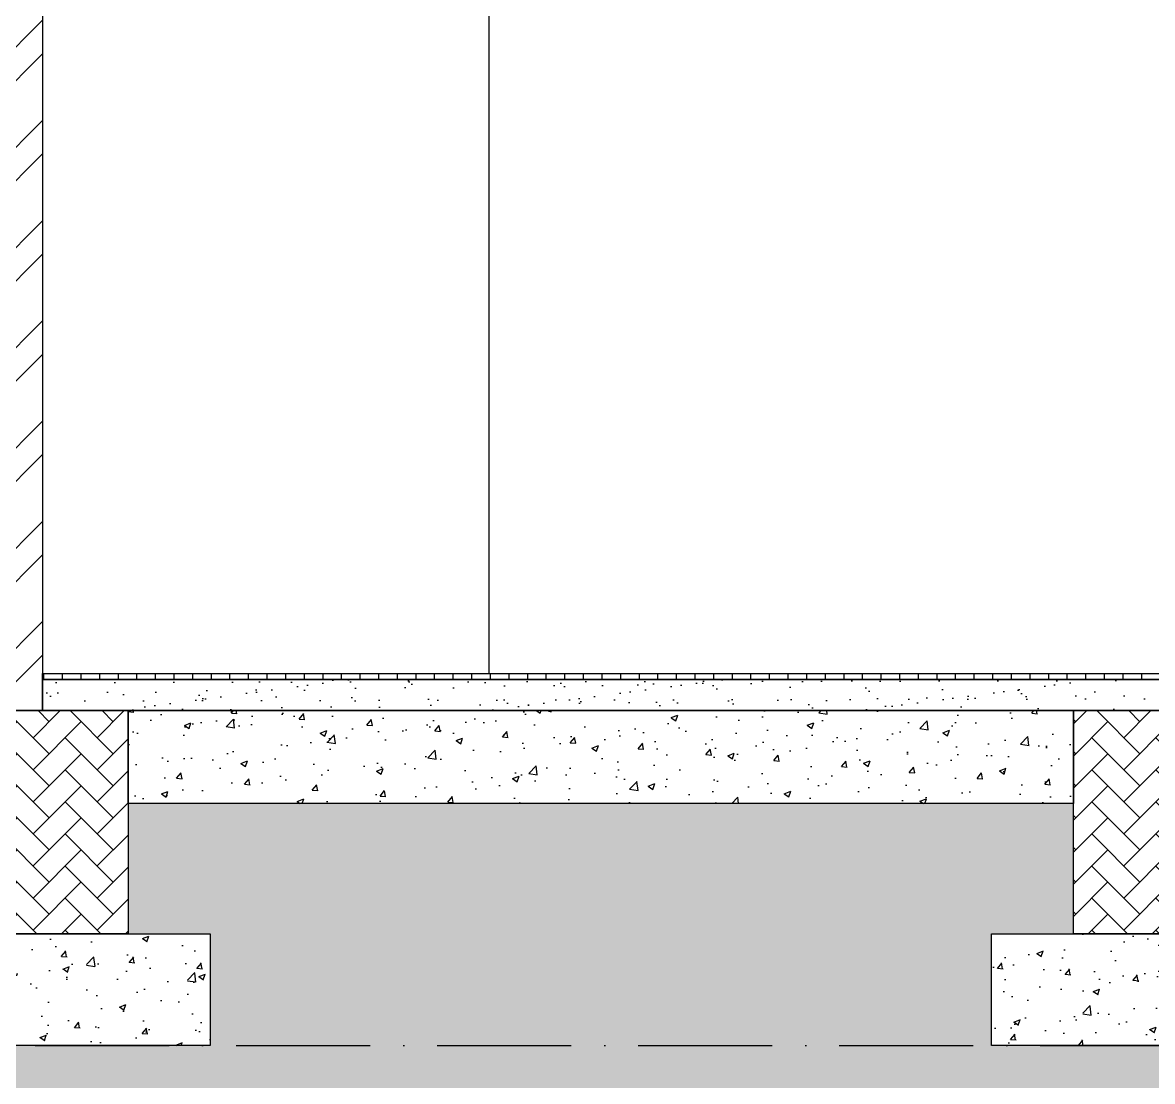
# Model space of a CAD drawing. Header units: millimetres. Extents: x -3567 to 83618, y -21481 to 19784.
# Drawn here: x 40763 to 42281, y -17451 to -16027 of the extents above; entities that cross this region are included whole.
import ezdxf
from ezdxf.xclip import XClip

# ---------------------------------------------------------------- set-up
doc = ezdxf.new("R2010")
doc.units = ezdxf.units.MM
doc.header["$LTSCALE"] = 150
doc.header["$XCLIPFRAME"] = 0
doc.linetypes.add('ACAD_ISO10W100', pattern=[18, 12, -3, 0, -3])
for name, color, linetype in [('ad-Elevation 10', 8, 'Continuous'), ('ad-Furniture', 8, 'Continuous'), ('ad-Grid', 8, 'ACAD_ISO10W100'), ('ad-Slab', 3, 'Continuous'), ('ad-Tile', 120, 'Continuous'), ('ad-Wall', 240, 'Continuous'), ('ad-Wall hatch', 8, 'Continuous')]:
    doc.layers.add(name, color=color, linetype=linetype)

# ---------------------------------------------------------------- blocks, each defined once
blk = doc.blocks.new('zw$38DE')
at = {"layer": 'ad-Grid', "ltscale": 0.1}
for points in [[(-27431.1, 0), (0, 0)], [(-27431.1, -450), (0, -450)]]:
    blk.add_lwpolyline(points, dxfattribs=at)
blk = doc.blocks.new('A$Ccf68a1fe')
at = {"layer": 'ad-Wall hatch', "transparency": 33554687}
h = blk.add_hatch(dxfattribs=at)
h.set_pattern_fill('AR-HBONE', color=256, scale=0.3)
h.set_pattern_definition([(45, (-7e-12, -350), (1e-14, 43.1052), [91.44, -30.48]), (135, (21.553, -328.447), (2e-14, 43.1052), [91.44, -30.48])])
h.paths.add_polyline_path([(0, 0), (230, 0), (230, -300), (0, -300)])
at = {"layer": 'ad-Slab'}
blk.add_lwpolyline([(0, 0), (230, 0), (230, -300), (0, -300), (0, 0)], dxfattribs=at)
blk = doc.blocks.new('A$C46166ea8')
at = {"layer": 'ad-Wall hatch', "transparency": 33554687}
h = blk.add_hatch(dxfattribs=at)
h.set_pattern_fill('AR-CONC', color=256, scale=0.5)
h.set_pattern_definition([(50, (-110, -450), (91.092, -7.97), [9.525, -104.775]), (355, (-110, -450), (-17.622, 95.528), [7.62, -83.82]), (100.451, (-102.41, -450.66), (73.47, 87.559), [8.095, -89.045]), (46.184, (-110, -424.6), (135.54, -21.02), [14.287, -157.162]), (96.636, (-98.7, -426.35), (118.702, 123.713), [12.143, -133.568]), (351.184, (-110, -424.6), (118.7, 123.713), [11.43, -125.73]), (21, (-97.3, -430.95), (75.807, -51.133), [9.525, -104.775]), (326, (-97.3, -430.95), (30.901, 92.094), [7.62, -83.82]), (71.451, (-90.98, -435.21), (106.708, 40.961), [8.095, -89.045]), (37.5, (-110, -450), (1.5443, 42.2775), [0, -82.804, 0, -85.09, 0, -84.1375]), (7.5, (-110, -450), (33.41, 50.0903), [0, -48.514, 0, -80.899, 0, -32.0675]), (327.5, (-138.32, -450), (67.7953, -2.8644), [0, -31.75, 0, -99.06, 0, -131.445]), (317.5, (-151.02, -450), (74.0646, 12.713), [0, -41.275, 0, -65.786, 0, -93.345])])
h.paths.add_polyline_path([(-110, -300), (340, -300), (340, -450), (-110, -450)])
at = {"layer": 'ad-Slab'}
blk.add_lwpolyline([(-110, -300), (340, -300), (340, -450), (-110, -450)], close=True, dxfattribs=at)
blk.add_blockref('A$Ccf68a1fe', (0, 0), dxfattribs=at)
blk = doc.blocks.new('A$C7a93c697')
at = {"layer": 'ad-Elevation 10', "transparency": 33554559}
h = blk.add_hatch(dxfattribs=at)
h.set_pattern_fill('EARTH', color=256, scale=25, angle=45)
h.set_pattern_definition([(45, (-65966.8, 18746.05), (9e-14, 224.5064), [158.75, -158.75]), (45, (-66008.9, 18788.14), (9e-14, 224.5064), [158.75, -158.75]), (45, (-66050.99, 18830.24), (9e-14, 224.5064), [158.75, -158.75]), (135, (-66050.99, 18858.3), (-224.5064, 9e-14), [158.75, -158.75]), (135, (-66008.9, 18900.4), (-224.5064, 9e-14), [158.75, -158.75]), (135, (-65966.8, 18942.49), (-224.5064, 9e-14), [158.75, -158.75])])
edge = h.paths.add_edge_path()
edge.add_line((15440, -350), (15440, -125))
edge.add_line((15440, -125), (13620, -125))
edge.add_line((13620, -125), (13620, -300))
edge.add_line((13620, -300), (13730, -300))
edge.add_line((13730, -300), (13730, -450))
edge.add_line((13730, -450), (13280, -450))
edge.add_line((13280, -450), (13280, -325))
edge.add_line((13280, -325), (10715, -325))
edge.add_line((10715, -325), (10715, -450))
edge.add_line((10715, -450), (10265, -450))
edge.add_line((10265, -450), (10265, -300))
edge.add_line((10265, -300), (10375, -300))
edge.add_line((10375, -300), (10375, -125))
edge.add_line((10375, -125), (9105, -125))
edge.add_line((9105, -125), (9105, -300))
edge.add_line((9105, -300), (9215, -300))
edge.add_line((9215, -300), (9215, -450))
edge.add_line((9215, -450), (8765, -450))
edge.add_line((8765, -450), (8765, -300))
edge.add_line((8765, -300), (8875, -300))
edge.add_line((8875, -300), (8875, -125))
edge.add_line((8875, -125), (8090, -125))
edge.add_line((8090, -125), (8090, -425))
edge.add_line((8090, -425), (5760, -425))
edge.add_line((5760, -425), (5760, -125))
edge.add_line((5760, -125), (4975, -125))
edge.add_line((4975, -125), (4975, -350))
edge.add_line((4975, -350), (5085, -350))
edge.add_line((5085, -350), (5085, -500))
edge.add_line((5085, -500), (4635, -500))
edge.add_line((4635, -500), (4635, -350))
edge.add_line((4635, -350), (4745, -350))
edge.add_line((4745, -350), (4745, -125))
edge.add_line((4745, -125), (3235, -125))
edge.add_line((3235, -125), (3235, -300))
edge.add_line((3235, -300), (3345, -300))
edge.add_line((3345, -300), (3345, -450))
edge.add_line((3345, -450), (2895, -450))
edge.add_line((2895, -450), (2895, -325))
edge.add_line((2895, -325), (236.2, -325))
edge.add_line((236.2, -325), (380, -900))
edge.add_line((380, -900), (455, -900))
edge.add_line((455, -900), (455, -1050))
edge.add_line((455, -1050), (-75, -1050))
edge.add_line((-75, -1050), (-75, -900))
edge.add_line((-75, -900), (0, -900))
edge.add_line((0, -900), (0, -750))
edge.add_line((0, -750), (-1070.5, -750))
edge.add_arc((-0.1, -503.2), 1098.5, 192.9831, 229.3833)
edge.add_arc((714.1, 501.2), 2328.5, 232.1325, 264.6824)
edge.add_line((498.3, -1817.3), (17766.5, -1817.3))
edge.add_arc((17823.6, 237.9), 2056, 268.4076, 296.7741)
edge.add_arc((18358.9, -772.1), 913.5, 295.3385, 332.067)
edge.add_line((19165.9, -1200), (18670, -1200))
edge.add_line((18670, -1200), (18670, -1050))
edge.add_line((18670, -1050), (18370, -1050))
edge.add_line((18370, -1050), (18370, -900))
edge.add_line((18370, -900), (18070, -900))
edge.add_line((18070, -900), (18070, -750))
edge.add_line((18070, -750), (15670, -750))
edge.add_line((15670, -750), (15670, -950))
edge.add_line((15670, -950), (15745, -950))
edge.add_line((15745, -950), (15745, -1100))
edge.add_line((15745, -1100), (15215, -1100))
edge.add_line((15215, -1100), (15215, -950))
edge.add_line((15215, -950), (15290, -950))
edge.add_line((15290, -950), (15440, -350))
at = {"layer": 'ad-Wall hatch', "transparency": 33554687}
h = blk.add_hatch(dxfattribs=at)
h.set_pattern_fill('AR-CONC', color=256, scale=0.5)
h.set_pattern_definition([(50, (-25409.51, 18746.046), (91.09233, -7.96954), [9.525, -104.775]), (355, (-25409.51, 18746.05), (-17.6217, 95.52842), [7.62, -83.8203]), (100.45144, (-25401.92, 18745.38), (73.47062, 87.55888), [8.095, -89.04512]), (46.1842, (-25409.51, 18771.45), (135.53952, -21.02116), [14.2875, -157.1625]), (96.63556, (-25398.22, 18769.7), (118.70207, 123.71306), [12.1425, -133.5678]), (351.18415, (-25409.51, 18771.45), (118.70207, 123.71306), [11.43, -125.72987]), (21, (-25396.81, 18765.096), (75.8072, -51.1326), [9.525, -104.775]), (326, (-25396.81, 18765.1), (30.90101, 92.09398), [7.62, -83.82]), (71.45144, (-25390.49, 18760.835), (106.70821, 40.96138), [8.095, -89.04497]), (37.5, (-25409.51, 18746.046), (1.544302, 42.27752), [0, -82.804, 0, -85.09, 0, -84.1375]), (7.5, (-25409.51, 18746.046), (33.40983, 50.090287), [0, -48.514, 0, -80.899, 0, -32.0675]), (327.5, (-25437.832, 18746.046), (67.795298, -2.864372), [0, -31.75, 0, -99.06, 0, -131.445]), (317.5, (-25450.53, 18746.046), (74.06459, 12.713246), [0, -41.275, 0, -65.786, 0, -93.345])])
h.paths.add_polyline_path([(9105, 0), (10375, 0), (10375, -125), (9105, -125)])
at = {"layer": 'ad-Elevation 10'}
blk.add_lwpolyline([(13730, -450), (13280, -450), (13280, -325), (10715, -325), (10715, -450), (10265, -450), (10265, -300), (10375, -300), (10375, -125), (9105, -125), (9105, -300), (9215, -300), (9215, -450), (8765, -450), (8765, -300), (8875, -300), (8875, -125), (8090, -125), (8090, -425), (5760, -425)], dxfattribs=at)
at = {"layer": 'ad-Slab'}
blk.add_lwpolyline([(9105, 0), (10375, 0), (10375, -125), (9105, -125)], close=True, dxfattribs=at)
for p in [(8875, 0), (10375, 0)]:
    blk.add_blockref('A$C46166ea8', p)
blk = doc.blocks.new('A$Cbfe3c415')
for p, q in [((-600, 0), (-600, 2150, 0)), ((0, 2150, 0), (0, 0)), ((0, 0), (-600, 0))]:
    blk.add_line(p, q)
blk = doc.blocks.new('A$C30163561')
at = {"layer": 'ad-Elevation 10'}
h = blk.add_hatch(dxfattribs=at)
h.set_pattern_fill('AR-SAND', color=256)
h.set_pattern_definition([(37.5, (-5957.884, -6809.993), (-1.60003, 48.94132), [0, -38.608, 0, -43.18, 0, -41.275]), (7.5, (-5957.884, -6809.99), (44.9523, 71.6825), [0, -20.828, 0, -34.798, 0, -13.335]), (327.5, (-5989.126, -6809.993), (79.09924, 0.14372), [0, -12.7, 0, -45.72, 0, -59.69]), (317.5, (-5989.126, -6809.99), (76.35565, 22.29293), [0, -6.35, 0, -29.972, 0, -34.29])])
h.paths.add_polyline_path([(-4630, 42), (-3015, 42), (-3015, 0), (-4630, 0)])
at = {"layer": 'ad-Tile'}
h = blk.add_hatch(dxfattribs=at)
h.set_pattern_fill('_USER', color=256, scale=25, angle=90, pattern_type=0)
h.set_pattern_definition([(90, (-5957.884, -6809.993), (-25, 2e-15), [])])
h.paths.add_polyline_path([(-4630, 50), (-3015, 50), (-3015, 42), (-4630, 42)])
at = {"layer": 'ad-Wall hatch', "transparency": 33554687}
h = blk.add_hatch(dxfattribs=at)
h.set_pattern_fill('ANSI32', color=256, scale=10)
h.set_pattern_definition([(45, (-4745, 3e-10), (-67.352, 67.352), []), (45, (-4700.1, 3e-10), (-67.352, 67.352), [])])
h.paths.add_polyline_path([(-4630, 3050), (-4630, 0), (-4745, 0), (-4745, 3050)])
at = {"layer": 'ad-Elevation 10'}
blk.add_lwpolyline([(-4630, 42), (-3015, 42), (-3015, 0), (-4630, 0)], close=True, dxfattribs=at)
at = {"layer": 'ad-Tile'}
blk.add_lwpolyline([(-4630, 50), (-3015, 50), (-3015, 42), (-4630, 42)], close=True, dxfattribs=at)
at = {"layer": 'ad-Wall'}
blk.add_lwpolyline([(-4630, 3050), (-4630, 0), (-4745, 0), (-4745, 3050)], close=True, dxfattribs=at)
at = {"layer": 'ad-Furniture', "ltscale": 50, "xscale": -1}
blk.add_blockref('A$Cbfe3c415', (-4630, 50), dxfattribs=at)

msp = doc.modelspace()

# ---------------------------------------------------------------- block references
ref = msp.add_blockref('zw$38DE', (54565.1, -16952.2))
XClip(ref).set_block_clipping_path([(-25399.0034354958, -2140.6281090206), (349.01197073, 5188.3683916222)])

# ---------------------------------------------------------------- next in the draw order: block references
msp.add_blockref('A$C30163561', (45420.4, -16952.2))

# ---------------------------------------------------------------- next in the draw order: block references
msp.add_blockref('A$C7a93c697', (31800.4, -16952.2))

doc.saveas('drawing.dxf')
